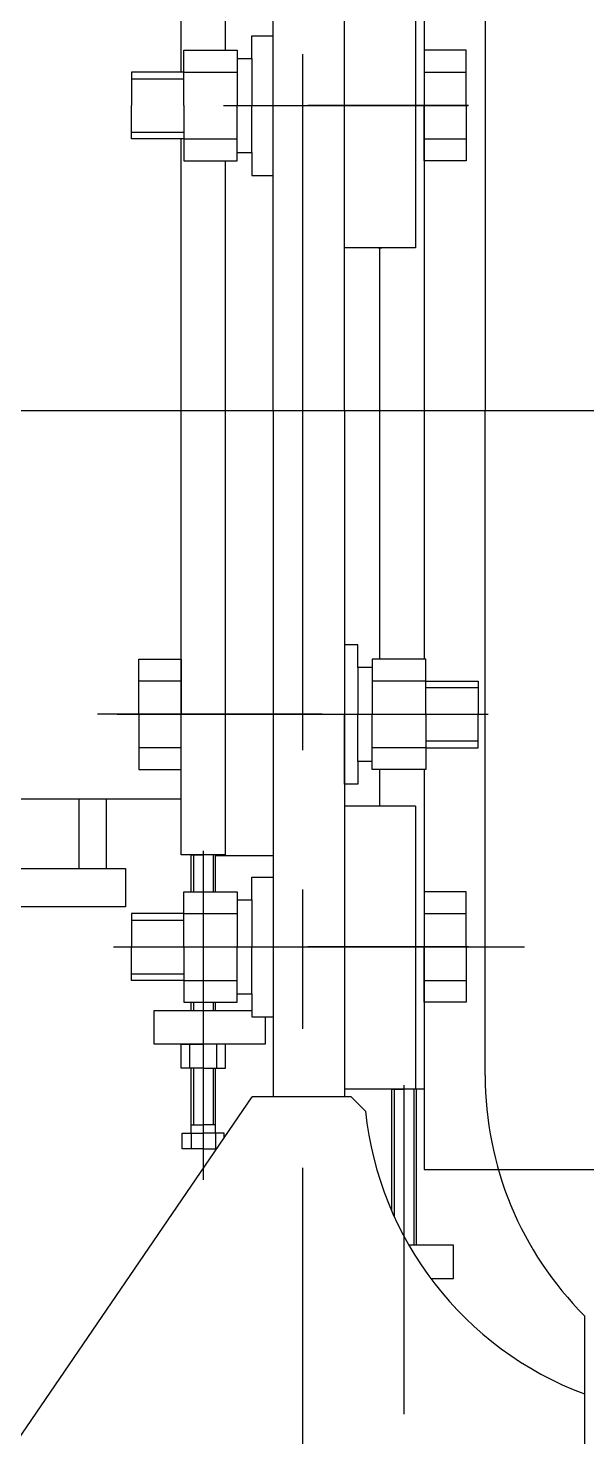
# Model space of a CAD drawing. Header units: millimetres. Extents: x 0 to 21000, y -315 to 14850.
# Drawn here: x 5478 to 5981, y 7947 to 9211 of the extents above; entities that cross this region are included whole.
import ezdxf

# ---------------------------------------------------------------- set-up
doc = ezdxf.new("R2010")
doc.units = ezdxf.units.MM
doc.header["$LTSCALE"] = 500
doc.linetypes.add('G', pattern=[2, 1.25, -0.25, 0.25, -0.25])
for name, color, linetype in [('01', 7, 'Continuous'), ('02', 1, 'Continuous'), ('05', 142, 'G')]:
    doc.layers.add(name, color=color, linetype=linetype)

# ---------------------------------------------------------------- blocks, each defined once
blk = doc.blocks.new('*U21')
at = {"layer": '01'}
for p, q in [((-21.5, 0), (-21.5, 19.8)), ((-21.5, 19.8), (0, 19.8)), ((0, 19.8), (0, 0)), ((-21.5, 12), (0, 12)), ((0, -19.8), (0, 0)), ((-21.5, 0), (-21.5, -19.8)), ((-21.5, -12), (0, -12)), ((-21.5, -19.8), (0, -19.8))]:
    blk.add_line(p, q, dxfattribs=at)
at = {"layer": '05'}
blk.add_line((-22.6, 0), (1.1, 0), dxfattribs=at)

msp = doc.modelspace()

# ---------------------------------------------------------------- linework, layer by layer
at = {"layer": '01', "color": 7, "linetype": 'Continuous'}
for p, q in [((5615.9, 9171.9), (5615.9, 9550.9)), ((5698.6, 8867.9), (5698.6, 9483.9)), ((5762.6, 8867.9), (5762.6, 9483.9)), ((5889.1, 9464.9), (5889.1, 8867.9)), ((5826.6, 9268.2), (5826.6, 9014.2)), ((5834.2, 9268.2), (5834.2, 8644.8)), ((5655.9, 9191.5), (5655.9, 9224.7)), ((5615.9, 8469.2), (5615.9, 9111.9)), ((5655.9, 8469.2), (5655.9, 9092.3)), ((5826.6, 9014.2), (5762.6, 9014.2)), ((5793.3, 9014.2), (5796.3, 9014.2)), ((5794.2, 9014.2), (5794.2, 8644.8)), ((5698.6, 8867.9), (5698.6, 8251.9)), ((5762.6, 8867.9), (5762.6, 8251.9)), ((5889.1, 8270.9), (5889.1, 8867.9)), ((5742.8, 8595.4), (5540.8, 8595.4)), ((5794.2, 8545.6), (5794.2, 8512.7)), ((5834.2, 8545.6), (5834.2, 8186.5)), ((5615.9, 8519.2), (4696.1, 8519.2)), ((5524.3, 8456.8), (5524.3, 8519.2)), ((5548.9, 8456.8), (5548.9, 8519.2)), ((5826.6, 8512.7), (5762.6, 8512.7)), ((5826.6, 8512.7), (5826.6, 8258.7)), ((5655.9, 8469.2), (5615.9, 8469.2)), ((5698.6, 8468.2), (5646.9, 8468.2)), ((5210.9, 8456.8), (5565.9, 8456.8)), ((5565.9, 8456.8), (5565.9, 8422.4)), ((5565.9, 8422.4), (5207.9, 8422.4)), ((5548.9, 8422.4), (5548.9, 8422.3)), ((5684.8, 8386.4), (5924.4, 8386.4)), ((5432.1, 7889.9), (5679.8, 8251.9)), ((5768.6, 8251.9), (5679.8, 8251.9)), ((5826.6, 8258.7), (5762.6, 8258.7)), ((5781.6, 8238.9), (5768.6, 8251.9)), ((5834.2, 8258.7), (5794.2, 8258.7)), ((5834.2, 8186.5), (6296.2, 8186.5))]:
    msp.add_line(p, q, dxfattribs=at)
at = {"layer": '01'}
for p, q in [((5679.5, 9204.6), (5698.6, 9204.6)), ((5679.5, 9184.1), (5679.5, 9204.6)), ((5618.4, 9191.5), (5666.4, 9191.5)), ((5618.4, 9141.9), (5618.4, 9191.5)), ((5666.4, 9191.5), (5666.4, 9141.9)), ((5666.4, 9184.1), (5679.5, 9184.1)), ((5679.5, 9184.1), (5679.5, 9141.9)), ((5872.2, 9191.5), (5834.2, 9191.5)), ((5834.2, 9191.5), (5834.2, 9141.9)), ((5872.2, 9141.9), (5872.2, 9191.5)), ((5571.2, 9171.9), (5571.2, 9141.9)), ((5618.4, 9171.9), (5571.2, 9171.9)), ((5618.4, 9171.9), (5666.4, 9171.9)), ((5834.2, 9171.9), (5872.2, 9171.9)), ((5571.2, 9111.9), (5571.2, 9141.9)), ((5618.4, 9141.9), (5618.4, 9092.3)), ((5666.4, 9092.3), (5666.4, 9141.9)), ((5679.5, 9099.7), (5679.5, 9141.9)), ((5679.5, 9099.7), (5679.5, 9141.9)), ((5834.2, 9092.3), (5834.2, 9141.9)), ((5872.2, 9141.9), (5872.2, 9092.3)), ((5618.4, 9111.9), (5571.2, 9111.9)), ((5618.4, 9111.9), (5666.4, 9111.9)), ((5834.2, 9111.9), (5872.2, 9111.9)), ((5666.4, 9099.7), (5679.5, 9099.7)), ((5679.5, 9099.7), (5679.5, 9079.2)), ((5618.4, 9092.3), (5666.4, 9092.3)), ((5872.2, 9092.3), (5834.2, 9092.3)), ((5679.5, 9079.2), (5698.6, 9079.2)), ((5762.6, 8657.8), (5762.6, 8595.2)), ((5774.6, 8657.8), (5762.6, 8657.8)), ((5774.6, 8637.4), (5774.6, 8657.8)), ((5577.9, 8644.8), (5615.9, 8644.8)), ((5577.9, 8595.2), (5577.9, 8644.8)), ((5615.9, 8644.8), (5615.9, 8595.2)), ((5787.7, 8644.8), (5787.7, 8595.2)), ((5835.7, 8644.8), (5787.7, 8644.8)), ((5835.7, 8595.2), (5835.7, 8644.8)), ((5787.7, 8637.4), (5774.6, 8637.4)), ((5774.6, 8637.4), (5774.6, 8595.2)), ((5615.9, 8625.2), (5577.9, 8625.2)), ((5835.7, 8625.2), (5787.7, 8625.2)), ((5835.7, 8625.2), (5882.9, 8625.2)), ((5882.9, 8625.2), (5882.9, 8595.2)), ((5577.9, 8595.2), (5577.9, 8545.6)), ((5615.9, 8545.6), (5615.9, 8595.2)), ((5762.6, 8532.5), (5762.6, 8595.2)), ((5774.6, 8552.9), (5774.6, 8595.2)), ((5774.6, 8552.9), (5774.6, 8595.2)), ((5787.7, 8545.6), (5787.7, 8595.2)), ((5835.7, 8595.2), (5835.7, 8545.6)), ((5882.9, 8565.2), (5882.9, 8595.2)), ((5615.9, 8565.2), (5577.9, 8565.2)), ((5835.7, 8565.2), (5787.7, 8565.2)), ((5835.7, 8565.2), (5882.9, 8565.2)), ((5774.6, 8552.9), (5774.6, 8532.5)), ((5787.7, 8552.9), (5774.6, 8552.9)), ((5577.9, 8545.6), (5615.9, 8545.6)), ((5835.7, 8545.6), (5787.7, 8545.6)), ((5774.6, 8532.5), (5762.6, 8532.5)), ((5624.9, 8469.2), (5635.9, 8469.2)), ((5624.9, 8436), (5624.9, 8469.2)), ((5646.9, 8469.2), (5635.9, 8469.2)), ((5646.9, 8436), (5646.9, 8469.2)), ((5679.5, 8428.6), (5679.5, 8449.1)), ((5679.5, 8449.1), (5698.6, 8449.1)), ((5618.4, 8386.4), (5618.4, 8436)), ((5618.4, 8436), (5666.4, 8436)), ((5666.4, 8436), (5666.4, 8386.4)), ((5666.4, 8428.6), (5679.5, 8428.6)), ((5679.5, 8428.6), (5679.5, 8386.4)), ((5872.2, 8436), (5834.2, 8436)), ((5834.2, 8436), (5834.2, 8386.4)), ((5872.2, 8386.4), (5872.2, 8436)), ((5618.4, 8416.4), (5571.2, 8416.4)), ((5571.2, 8416.4), (5571.2, 8386.4)), ((5618.4, 8416.4), (5666.4, 8416.4)), ((5834.2, 8416.4), (5872.2, 8416.4)), ((5571.2, 8356.4), (5571.2, 8386.4)), ((5618.4, 8386.4), (5618.4, 8336.8)), ((5666.4, 8336.8), (5666.4, 8386.4)), ((5679.5, 8344.2), (5679.5, 8386.4)), ((5679.5, 8344.2), (5679.5, 8386.4)), ((5834.2, 8336.8), (5834.2, 8386.4)), ((5872.2, 8386.4), (5872.2, 8336.8)), ((5618.4, 8356.4), (5571.2, 8356.4)), ((5618.4, 8356.4), (5666.4, 8356.4)), ((5834.2, 8356.4), (5872.2, 8356.4)), ((5618.4, 8336.8), (5666.4, 8336.8)), ((5624.9, 8329.2), (5624.9, 8336.8)), ((5646.9, 8329.2), (5646.9, 8336.8)), ((5666.4, 8344.2), (5679.5, 8344.2)), ((5679.5, 8344.2), (5679.5, 8323.7)), ((5872.2, 8336.8), (5834.2, 8336.8)), ((5591.6, 8299.2), (5591.6, 8329.2)), ((5591.6, 8329.2), (5679.5, 8329.2)), ((5679.5, 8323.7), (5698.6, 8323.7)), ((5691.6, 8323.7), (5691.6, 8299.2)), ((5691.6, 8299.2), (5591.6, 8299.2)), ((5624.9, 8219.2), (5624.9, 8277.7)), ((5646.9, 8219.2), (5646.9, 8277.7)), ((5805.3, 8149.1), (5805.3, 8258.7)), ((5805.3, 8258.7), (5816.3, 8258.7)), ((5827.3, 8258.7), (5816.3, 8258.7)), ((5827.3, 8118.7), (5827.3, 8258.7)), ((5624.9, 8226.7), (5635.9, 8226.7)), ((5646.9, 8226.7), (5635.9, 8226.7)), ((5617, 8205.2), (5617, 8219.2)), ((5617, 8219.2), (5635.9, 8219.2)), ((5624.9, 8219.2), (5624.9, 8205.2)), ((5654.7, 8219.2), (5635.9, 8219.2)), ((5646.9, 8219.2), (5646.9, 8205.2)), ((5654.7, 8215.3), (5654.7, 8219.2)), ((5635.9, 8205.2), (5617, 8205.2)), ((5635.9, 8205.2), (5647.8, 8205.2)), ((5860.6, 8118.7), (5820.6, 8118.7)), ((5860.6, 8088.7), (5860.6, 8118.7)), ((5840.3, 8088.7), (5860.6, 8088.7))]:
    msp.add_line(p, q, dxfattribs=at)
at = {"layer": '01', "color": 7, "linetype": 'Continuous'}
for centre, start, end in [((6194.1, 8270.9), 180, 225), ((6084.9, 8270.9), 186.0224, 249.5651)]:
    msp.add_arc(centre, 305, start, end, dxfattribs=at)
at = {"layer": '02'}
for p, q in [((5571.2, 9165.9), (5618.4, 9165.9)), ((5571.2, 9117.9), (5618.4, 9117.9)), ((5882.9, 8619.2), (5835.7, 8619.2)), ((5882.9, 8571.2), (5835.7, 8571.2)), ((5627.1, 8469.2), (5627.1, 8436)), ((5644.7, 8469.2), (5644.7, 8436)), ((5571.2, 8410.4), (5618.4, 8410.4)), ((5571.2, 8362.4), (5618.4, 8362.4)), ((5627.1, 8336.8), (5627.1, 8329.2)), ((5644.7, 8336.8), (5644.7, 8329.2)), ((5627.1, 8277.7), (5627.1, 8226.7)), ((5644.7, 8277.7), (5644.7, 8226.7)), ((5807.5, 8258.7), (5807.5, 8144.2)), ((5825.1, 8258.7), (5825.1, 8118.7))]:
    msp.add_line(p, q, dxfattribs=at)
msp.add_spline([(5978.4, 8055.2), (5978.4, 7976), (5978.4, 7906.1), (5978.4, 7868), (5980.3, 7775.4)], degree=3, dxfattribs=at)
at = {"layer": '05'}
for p, q in [((5725.1, 10188), (5725.1, 7326.3)), ((5654, 9141.9), (5873.8, 9141.9)), ((5874.3, 9141.9), (5729.7, 9141.9)), ((14876.5, 8867.9), (5143.6, 8867.9)), ((5558.6, 8595.4), (5794.7, 8595.4)), ((5891.9, 8595.2), (5779.7, 8595.2)), ((5635.9, 8202.1), (5635.9, 8472.7)), ((5635.9, 8177.4), (5635.9, 8472.7)), ((5555.3, 8386.4), (5667.5, 8386.4)), ((5616.7, 8386.4), (5889.1, 8386.4)), ((5874.3, 8386.4), (5729.7, 8386.4)), ((5816.3, 7991.6), (5816.3, 8262.2)), ((5816.3, 7966.9), (5816.3, 8262.2))]:
    msp.add_line(p, q, dxfattribs=at)
at = {"layer": '05', "color": 4, "linetype": 'G'}
msp.add_line((8140.9, 8867.9), (5501.2, 8867.9), dxfattribs=at)

# ---------------------------------------------------------------- block references
at = {"layer": '01', "extrusion": (0, 0, -1), "zscale": -1, "rotation": 90}
msp.add_blockref('*U21', (-5635.9, 8299.2), dxfattribs=at)

doc.saveas('drawing.dxf')
